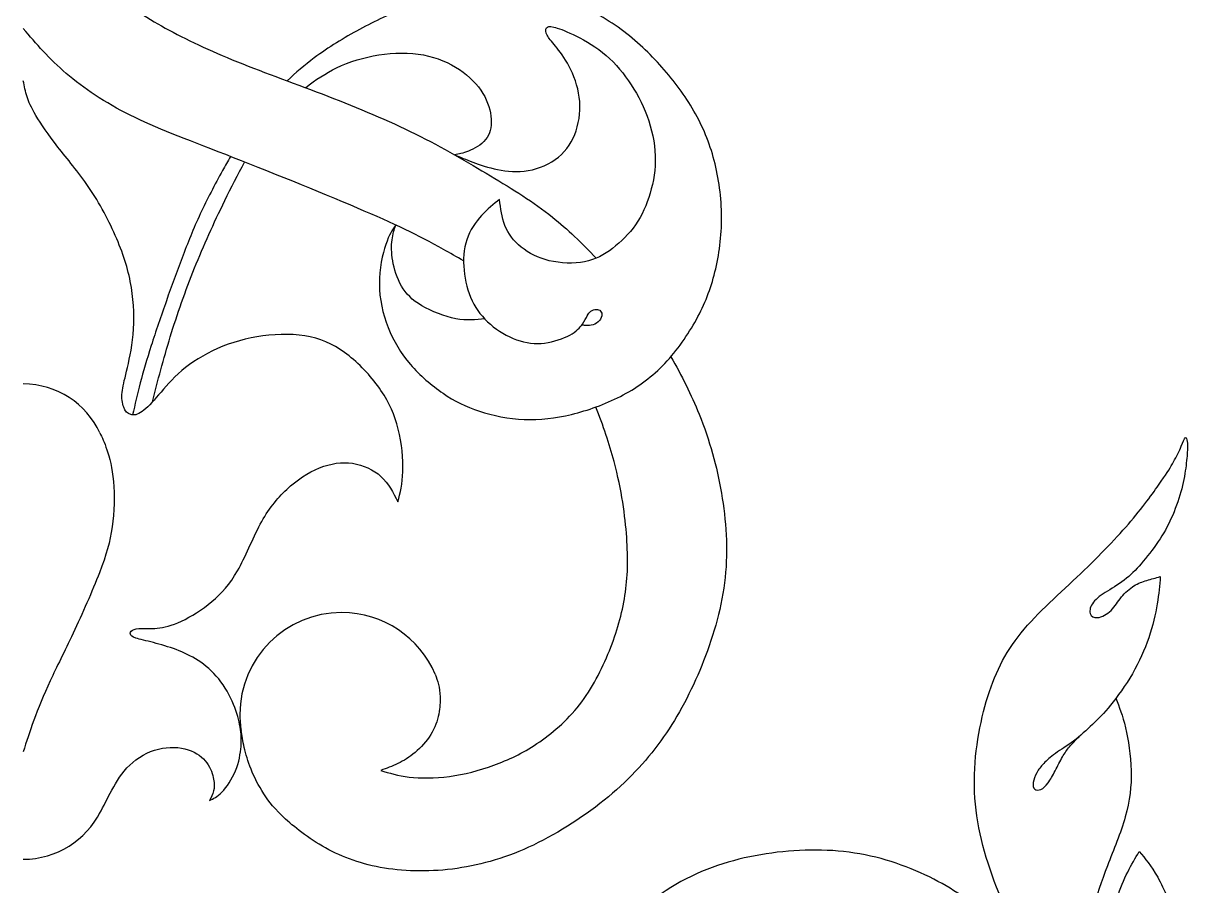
# Model space of a CAD drawing. Extents: x -97 to 91, y -16 to 189.
# Drawn here: x -5 to 55.2, y 61.9 to 106.5 of the extents above; entities that cross this region are included whole.
import ezdxf

# ---------------------------------------------------------------- set-up
doc = ezdxf.new("R2010")
doc.units = 0
doc.header["$MEASUREMENT"] = 0
doc.layers.add('LAYER_1', color=7, linetype='CONTINUOUS')

msp = doc.modelspace()

# ---------------------------------------------------------------- linework, layer by layer
at = {"layer": 'LAYER_1'}
for points, knots in [([(-5.0074, 117.3528), (-4.8484, 116.3835), (-4.6894, 115.4141), (-4.3272, 114.3236), (-4.3272, 114.3236), (-3.965, 113.2331), (-3.3995, 112.0213), (-2.728, 110.9561), (-2.728, 110.9561), (-2.0565, 109.8908), (-1.279, 108.9719), (-0.4459, 108.2146), (-0.4459, 108.2146), (0.3871, 107.4573), (1.2757, 106.8615), (2.3359, 106.2759), (2.3359, 106.2759), (3.3961, 105.6902), (4.6281, 105.1146), (6.067, 104.5341), (6.067, 104.5341), (7.5058, 103.9535), (9.1518, 103.3678), (10.7371, 102.7569), (10.7371, 102.7569), (12.3223, 102.146), (13.8471, 101.5098), (15.2607, 100.8081), (15.2607, 100.8081), (16.6744, 100.1063), (17.977, 99.3389), (19.1483, 98.6371), (19.1483, 98.6371), (20.3196, 97.9353), (21.3597, 97.2992), (22.3492, 96.5065), (22.3492, 96.5065), (23.1302, 95.881), (23.8797, 95.1578), (24.6102, 94.3795)], [0, 0, 0, 0, 0.0909091, 0.0909091, 0.0909091, 0.0909091, 0.1818182, 0.1818182, 0.1818182, 0.1818182, 0.2727273, 0.2727273, 0.2727273, 0.2727273, 0.3636364, 0.3636364, 0.3636364, 0.3636364, 0.4545455, 0.4545455, 0.4545455, 0.4545455, 0.5454545, 0.5454545, 0.5454545, 0.5454545, 0.6363636, 0.6363636, 0.6363636, 0.6363636, 0.7272727, 0.7272727, 0.7272727, 0.7272727, 0.8181818, 0.8181818, 0.8181818, 0.8181818, 1, 1, 1, 1]), ([(18.8507, 91.2417), (18.3919, 91.192), (17.9331, 91.1423), (17.3604, 91.2513), (17.3604, 91.2513), (16.7876, 91.3602), (16.101, 91.6278), (15.5987, 91.9232), (15.5987, 91.9232), (15.0963, 92.2185), (14.7782, 92.5417), (14.546, 92.9431), (14.546, 92.9431), (14.3138, 93.3444), (14.1674, 93.824), (14.0942, 94.2456), (14.0942, 94.2456), (14.0209, 94.6672), (14.0209, 95.0307), (14.059, 95.3293), (14.059, 95.3293), (14.097, 95.6279), (14.173, 95.8616), (14.2491, 96.0952), (14.2491, 96.0952), (14.0771, 95.8464), (13.9051, 95.5976), (13.7359, 95.092), (13.7359, 95.092), (13.5665, 94.5864), (13.3999, 93.824), (13.4025, 93.0541), (13.4025, 93.0541), (13.405, 92.2842), (13.5767, 91.5067), (13.8543, 90.8024), (13.8543, 90.8024), (14.132, 90.0981), (14.5157, 89.467), (15.0079, 88.894), (15.0079, 88.894), (15.5002, 88.3209), (16.101, 87.8059), (16.6942, 87.402), (16.6942, 87.402), (17.2875, 86.9981), (17.8732, 86.7053), (18.5724, 86.4756), (18.5724, 86.4756), (19.2717, 86.2459), (20.0845, 86.0793), (20.8923, 86.0439), (20.8923, 86.0439), (21.7001, 86.0086), (22.5029, 86.1045), (23.3435, 86.3089), (23.3435, 86.3089), (24.1841, 86.5134), (25.0626, 86.8265), (25.8653, 87.2379), (25.8653, 87.2379), (26.6681, 87.6494), (27.3951, 88.1593), (28.0439, 88.8157), (28.0439, 88.8157), (28.6926, 89.472), (29.2632, 90.2748), (29.71, 91.0649), (29.71, 91.0649), (30.1568, 91.855), (30.4799, 92.6326), (30.7122, 93.5034), (30.7122, 93.5034), (30.9444, 94.3743), (31.0858, 95.3387), (31.0959, 96.3282), (31.0959, 96.3282), (31.106, 97.3178), (30.9848, 98.3326), (30.7576, 99.2616), (30.7576, 99.2616), (30.5304, 100.1905), (30.1972, 101.0337), (29.7529, 101.8365), (29.7529, 101.8365), (29.3086, 102.6392), (28.7532, 103.4016), (28.1323, 104.1185), (28.1323, 104.1185), (27.5113, 104.8354), (26.8246, 105.5069), (26.0471, 106.0976), (26.0471, 106.0976), (25.2696, 106.6883), (24.4012, 107.1983), (23.4546, 107.5416), (23.4546, 107.5416), (22.508, 107.8849), (21.483, 108.0616), (20.4909, 108.1373), (20.4909, 108.1373), (19.4988, 108.213), (18.5396, 108.1878), (17.6005, 108.0515), (17.6005, 108.0515), (16.6615, 107.9152), (15.7426, 107.6678), (14.8742, 107.3497), (14.8742, 107.3497), (14.0058, 107.0317), (13.1879, 106.6429), (12.3801, 106.2062), (12.3801, 106.2062), (11.5723, 105.7695), (10.7746, 105.2848), (10.04, 104.737), (10.04, 104.737), (9.5395, 104.3638), (9.0682, 103.9612), (8.6391, 103.5477)], [0, 0, 0, 0, 0.0322581, 0.0322581, 0.0322581, 0.0322581, 0.0645161, 0.0645161, 0.0645161, 0.0645161, 0.0967742, 0.0967742, 0.0967742, 0.0967742, 0.1290323, 0.1290323, 0.1290323, 0.1290323, 0.1612903, 0.1612903, 0.1612903, 0.1612903, 0.1935484, 0.1935484, 0.1935484, 0.1935484, 0.2258065, 0.2258065, 0.2258065, 0.2258065, 0.2580645, 0.2580645, 0.2580645, 0.2580645, 0.2903226, 0.2903226, 0.2903226, 0.2903226, 0.3225806, 0.3225806, 0.3225806, 0.3225806, 0.3548387, 0.3548387, 0.3548387, 0.3548387, 0.3870968, 0.3870968, 0.3870968, 0.3870968, 0.4193548, 0.4193548, 0.4193548, 0.4193548, 0.4516129, 0.4516129, 0.4516129, 0.4516129, 0.483871, 0.483871, 0.483871, 0.483871, 0.516129, 0.516129, 0.516129, 0.516129, 0.5483871, 0.5483871, 0.5483871, 0.5483871, 0.5806452, 0.5806452, 0.5806452, 0.5806452, 0.6129032, 0.6129032, 0.6129032, 0.6129032, 0.6451613, 0.6451613, 0.6451613, 0.6451613, 0.6774194, 0.6774194, 0.6774194, 0.6774194, 0.7096774, 0.7096774, 0.7096774, 0.7096774, 0.7419355, 0.7419355, 0.7419355, 0.7419355, 0.7741935, 0.7741935, 0.7741935, 0.7741935, 0.8064516, 0.8064516, 0.8064516, 0.8064516, 0.8387097, 0.8387097, 0.8387097, 0.8387097, 0.8709677, 0.8709677, 0.8709677, 0.8709677, 0.9032258, 0.9032258, 0.9032258, 0.9032258, 0.9354839, 0.9354839, 0.9354839, 0.9354839, 1, 1, 1, 1]), ([(17.7569, 94.2364), (17.4046, 94.4472), (17.0554, 94.6476), (16.7162, 94.8366), (16.7162, 94.8366), (15.3934, 95.5737), (14.2221, 96.1392), (12.2682, 96.9722), (12.2682, 96.9722), (10.3144, 97.8053), (7.5779, 98.9059), (5.4575, 99.7339), (5.4575, 99.7339), (3.337, 100.5619), (1.8324, 101.1173), (0.5248, 101.7686), (0.5248, 101.7686), (-0.7828, 102.4198), (-1.8936, 103.167), (-2.7828, 103.9294), (-2.7828, 103.9294), (-3.6719, 104.6917), (-4.3397, 105.4693), (-5.0074, 106.2468)], [0, 0, 0, 0, 0.1428571, 0.1428571, 0.1428571, 0.1428571, 0.2857143, 0.2857143, 0.2857143, 0.2857143, 0.4285714, 0.4285714, 0.4285714, 0.4285714, 0.5714286, 0.5714286, 0.5714286, 0.5714286, 0.7142857, 0.7142857, 0.7142857, 0.7142857, 1, 1, 1, 1]), ([(9.582, 103.1953), (10.1073, 103.6068), (10.6318, 103.946), (11.1946, 104.2169), (11.1946, 104.2169), (11.8712, 104.5425), (12.6033, 104.7698), (13.3757, 104.8884), (13.3757, 104.8884), (14.1482, 105.0071), (14.9611, 105.0172), (15.6805, 104.886), (15.6805, 104.886), (16.3999, 104.7547), (17.026, 104.482), (17.546, 104.1312), (17.546, 104.1312), (18.066, 103.7803), (18.48, 103.3511), (18.7526, 102.9017), (18.7526, 102.9017), (19.0253, 102.4524), (19.1566, 101.9828), (19.1818, 101.5664), (19.1818, 101.5664), (19.2071, 101.1498), (19.1262, 100.7863), (18.8991, 100.5086), (18.8991, 100.5086), (18.6719, 100.2309), (18.2983, 100.0391), (18.0072, 99.9221), (18.0072, 99.9221), (17.716, 99.8051), (17.5073, 99.7629), (17.2986, 99.7208), (17.2986, 99.7208), (17.5881, 99.6014), (17.8776, 99.4819), (18.2368, 99.3465), (18.2368, 99.3465), (18.5961, 99.211), (19.0253, 99.0596), (19.5125, 98.9611), (19.5125, 98.9611), (19.9997, 98.8627), (20.545, 98.8172), (21.1028, 98.9131), (21.1028, 98.9131), (21.6607, 99.009), (22.2313, 99.2464), (22.6654, 99.6023), (22.6654, 99.6023), (23.0996, 99.9582), (23.3976, 100.4328), (23.5768, 100.973), (23.5768, 100.973), (23.756, 101.5132), (23.8166, 102.1191), (23.7409, 102.7023), (23.7409, 102.7023), (23.6651, 103.2854), (23.4531, 103.8458), (23.2158, 104.2976), (23.2158, 104.2976), (22.9785, 104.7495), (22.7159, 105.0929), (22.509, 105.3453), (22.509, 105.3453), (22.302, 105.5977), (22.1505, 105.7593), (22.0722, 105.9107), (22.0722, 105.9107), (21.994, 106.0622), (21.9889, 106.2036), (22.0394, 106.2818), (22.0394, 106.2818), (22.0899, 106.3601), (22.1959, 106.3752), (22.4155, 106.3248), (22.4155, 106.3248), (22.6352, 106.2743), (22.9684, 106.1581), (23.4177, 105.9461), (23.4177, 105.9461), (23.8671, 105.734), (24.4326, 105.426), (24.9399, 105.0196), (24.9399, 105.0196), (25.4473, 104.6132), (25.8967, 104.1083), (26.2854, 103.553), (26.2854, 103.553), (26.6742, 102.9976), (27.0024, 102.3917), (27.2447, 101.7304), (27.2447, 101.7304), (27.487, 101.069), (27.6436, 100.352), (27.6663, 99.668), (27.6663, 99.668), (27.689, 98.9839), (27.5779, 98.3325), (27.4012, 97.7342), (27.4012, 97.7342), (27.2245, 97.136), (26.9821, 96.5907), (26.649, 96.1111), (26.649, 96.1111), (26.3157, 95.6315), (25.8916, 95.2175), (25.4574, 94.8868), (25.4574, 94.8868), (25.0232, 94.5561), (24.5789, 94.3087), (24.016, 94.1976), (24.016, 94.1976), (23.4531, 94.0865), (22.7715, 94.1117), (22.1883, 94.2506), (22.1883, 94.2506), (21.6052, 94.3894), (21.1205, 94.6419), (20.7343, 94.9574), (20.7343, 94.9574), (20.3481, 95.273), (20.0603, 95.6517), (19.8912, 96.0732), (19.8912, 96.0732), (19.7221, 96.4948), (19.6715, 96.9593), (19.621, 97.4237), (19.621, 97.4237), (19.308, 97.1764), (18.995, 96.929), (18.6896, 96.5907), (18.6896, 96.5907), (18.3841, 96.2525), (18.0862, 95.8233), (17.9222, 95.3361), (17.9222, 95.3361), (17.7581, 94.8489), (17.7278, 94.3036), (17.7807, 93.7558), (17.7807, 93.7558), (17.8338, 93.208), (17.9701, 92.6577), (18.1973, 92.1832), (18.1973, 92.1832), (18.4245, 91.7086), (18.7426, 91.3097), (19.1414, 90.9664), (19.1414, 90.9664), (19.5402, 90.6231), (20.0199, 90.3353), (20.4995, 90.1636), (20.4995, 90.1636), (20.9792, 89.992), (21.4588, 89.9364), (21.9435, 89.9945), (21.9435, 89.9945), (22.4281, 90.0525), (22.9179, 90.2242), (23.2536, 90.4085), (23.2536, 90.4085), (23.5893, 90.5927), (23.7712, 90.7897), (23.8973, 90.9664), (23.8973, 90.9664), (24.0235, 91.1431), (24.0943, 91.2996), (24.1542, 91.4094), (24.1542, 91.4094), (24.2141, 91.5192), (24.2634, 91.5823), (24.3391, 91.6353), (24.3391, 91.6353), (24.4148, 91.6883), (24.5171, 91.7312), (24.6099, 91.7369), (24.6099, 91.7369), (24.7027, 91.7426), (24.786, 91.711), (24.8402, 91.6499), (24.8402, 91.6499), (24.8945, 91.5886), (24.9197, 91.4977), (24.9008, 91.3943), (24.9008, 91.3943), (24.8819, 91.2908), (24.8188, 91.1746), (24.7172, 91.0869), (24.7172, 91.0869), (24.6156, 90.9992), (24.4755, 90.9398), (24.3587, 90.9146), (24.3587, 90.9146), (24.242, 90.8894), (24.1485, 90.8982), (24.0703, 90.9053), (24.0703, 90.9053), (23.992, 90.9124), (23.9288, 90.9178), (23.8656, 90.9232)], [0, 0, 0, 0, 0.0192308, 0.0192308, 0.0192308, 0.0192308, 0.0384615, 0.0384615, 0.0384615, 0.0384615, 0.0576923, 0.0576923, 0.0576923, 0.0576923, 0.0769231, 0.0769231, 0.0769231, 0.0769231, 0.0961538, 0.0961538, 0.0961538, 0.0961538, 0.1153846, 0.1153846, 0.1153846, 0.1153846, 0.1346154, 0.1346154, 0.1346154, 0.1346154, 0.1538462, 0.1538462, 0.1538462, 0.1538462, 0.1730769, 0.1730769, 0.1730769, 0.1730769, 0.1923077, 0.1923077, 0.1923077, 0.1923077, 0.2115385, 0.2115385, 0.2115385, 0.2115385, 0.2307692, 0.2307692, 0.2307692, 0.2307692, 0.25, 0.25, 0.25, 0.25, 0.2692308, 0.2692308, 0.2692308, 0.2692308, 0.2884615, 0.2884615, 0.2884615, 0.2884615, 0.3076923, 0.3076923, 0.3076923, 0.3076923, 0.3269231, 0.3269231, 0.3269231, 0.3269231, 0.3461538, 0.3461538, 0.3461538, 0.3461538, 0.3653846, 0.3653846, 0.3653846, 0.3653846, 0.3846154, 0.3846154, 0.3846154, 0.3846154, 0.4038462, 0.4038462, 0.4038462, 0.4038462, 0.4230769, 0.4230769, 0.4230769, 0.4230769, 0.4423077, 0.4423077, 0.4423077, 0.4423077, 0.4615385, 0.4615385, 0.4615385, 0.4615385, 0.4807692, 0.4807692, 0.4807692, 0.4807692, 0.5, 0.5, 0.5, 0.5, 0.5192308, 0.5192308, 0.5192308, 0.5192308, 0.5384615, 0.5384615, 0.5384615, 0.5384615, 0.5576923, 0.5576923, 0.5576923, 0.5576923, 0.5769231, 0.5769231, 0.5769231, 0.5769231, 0.5961538, 0.5961538, 0.5961538, 0.5961538, 0.6153846, 0.6153846, 0.6153846, 0.6153846, 0.6346154, 0.6346154, 0.6346154, 0.6346154, 0.6538462, 0.6538462, 0.6538462, 0.6538462, 0.6730769, 0.6730769, 0.6730769, 0.6730769, 0.6923077, 0.6923077, 0.6923077, 0.6923077, 0.7115385, 0.7115385, 0.7115385, 0.7115385, 0.7307692, 0.7307692, 0.7307692, 0.7307692, 0.75, 0.75, 0.75, 0.75, 0.7692308, 0.7692308, 0.7692308, 0.7692308, 0.7884615, 0.7884615, 0.7884615, 0.7884615, 0.8076923, 0.8076923, 0.8076923, 0.8076923, 0.8269231, 0.8269231, 0.8269231, 0.8269231, 0.8461538, 0.8461538, 0.8461538, 0.8461538, 0.8653846, 0.8653846, 0.8653846, 0.8653846, 0.8846154, 0.8846154, 0.8846154, 0.8846154, 0.9038462, 0.9038462, 0.9038462, 0.9038462, 0.9230769, 0.9230769, 0.9230769, 0.9230769, 0.9423077, 0.9423077, 0.9423077, 0.9423077, 0.9615385, 0.9615385, 0.9615385, 0.9615385, 1, 1, 1, 1]), ([(-1.064, 65.676), (-0.8614, 66.0639), (-0.6586, 66.452), (-0.421, 66.8833), (-0.421, 66.8833), (-0.1834, 67.3146), (0.0893, 67.7892), (0.4932, 68.1779), (0.4932, 68.1779), (0.8971, 68.5667), (1.4323, 68.8697), (1.9775, 69.006), (1.9775, 69.006), (2.5228, 69.1423), (3.0782, 69.1119), (3.5174, 68.9706), (3.5174, 68.9706), (3.9566, 68.8292), (4.2798, 68.5768), (4.4867, 68.2941), (4.4867, 68.2941), (4.6937, 68.0113), (4.7847, 67.6983), (4.8301, 67.4484), (4.8301, 67.4484), (4.8755, 67.1985), (4.8755, 67.0117), (4.8326, 66.8401), (4.8326, 66.8401), (4.7897, 66.6684), (4.7039, 66.5118), (4.618, 66.3553), (4.618, 66.3553), (4.82, 66.4412), (5.022, 66.527), (5.2643, 66.7794), (5.2643, 66.7794), (5.5066, 67.0318), (5.7894, 67.4509), (5.9686, 67.8876), (5.9686, 67.8876), (6.1478, 68.3244), (6.2236, 68.7788), (6.2518, 69.1481), (6.2518, 69.1481), (6.28, 69.5174), (6.2607, 69.8016), (6.2027, 70.1423), (6.2027, 70.1423), (6.1446, 70.4831), (6.0477, 70.8805), (5.8655, 71.319), (5.8655, 71.319), (5.6833, 71.7575), (5.4157, 72.2371), (5.0952, 72.6335), (5.0952, 72.6335), (4.7745, 73.0298), (4.4009, 73.3428), (4.0299, 73.5851), (4.0299, 73.5851), (3.6588, 73.8275), (3.2902, 73.9991), (2.8989, 74.1456), (2.8989, 74.1456), (2.5077, 74.292), (2.0937, 74.4131), (1.72, 74.509), (1.72, 74.509), (1.3464, 74.605), (1.0132, 74.6757), (0.8138, 74.7413), (0.8138, 74.7413), (0.6144, 74.807), (0.5487, 74.8675), (0.5285, 74.9382), (0.5285, 74.9382), (0.5083, 75.0089), (0.5336, 75.0897), (0.632, 75.1477), (0.632, 75.1477), (0.7305, 75.2058), (0.9022, 75.2412), (1.1142, 75.2437), (1.1142, 75.2437), (1.3262, 75.2462), (1.5787, 75.2159), (1.9144, 75.2512), (1.9144, 75.2512), (2.2501, 75.2866), (2.6692, 75.3876), (3.1665, 75.6198), (3.1665, 75.6198), (3.6638, 75.852), (4.2394, 76.2156), (4.7417, 76.632), (4.7417, 76.632), (5.244, 77.0486), (5.6732, 77.5182), (6.072, 78.2249), (6.072, 78.2249), (6.4709, 78.9318), (6.8395, 79.8759), (7.2459, 80.6307), (7.2459, 80.6307), (7.6523, 81.3855), (8.0967, 81.9509), (8.6141, 82.4306), (8.6141, 82.4306), (9.1316, 82.9102), (9.7223, 83.304), (10.3055, 83.5413), (10.3055, 83.5413), (10.8886, 83.7786), (11.4642, 83.8594), (12.017, 83.7786), (12.017, 83.7786), (12.5698, 83.6978), (13.1, 83.4554), (13.4862, 83.097), (13.4862, 83.097), (13.8724, 82.7385), (14.1148, 82.264), (14.3571, 81.7894), (14.3571, 81.7894), (14.4783, 82.2488), (14.5994, 82.7083), (14.6196, 83.3519), (14.6196, 83.3519), (14.6398, 83.9957), (14.5591, 84.8237), (14.3798, 85.5507), (14.3798, 85.5507), (14.2006, 86.2777), (13.9229, 86.9038), (13.4862, 87.5449), (13.4862, 87.5449), (13.0495, 88.1861), (12.4537, 88.8425), (11.8378, 89.3322), (11.8378, 89.3322), (11.2219, 89.8219), (10.5857, 90.1451), (9.8334, 90.3091), (9.8334, 90.3091), (9.0811, 90.4732), (8.2128, 90.4783), (7.3822, 90.3672), (7.3822, 90.3672), (6.5517, 90.2561), (5.759, 90.0289), (5.0421, 89.7134), (5.0421, 89.7134), (4.3252, 89.3979), (3.684, 88.9939), (3.1817, 88.5673), (3.1817, 88.5673), (2.6793, 88.1407), (2.3158, 87.6913), (1.9902, 87.3127), (1.9902, 87.3127), (1.6645, 86.9341), (1.3767, 86.6261), (1.1369, 86.4544), (1.1369, 86.4544), (0.8971, 86.2828), (0.7052, 86.2474), (0.5462, 86.2953), (0.5462, 86.2953), (0.3872, 86.3433), (0.2609, 86.4746), (0.1827, 86.6765), (0.1827, 86.6765), (0.1044, 86.8785), (0.0741, 87.1512), (0.1019, 87.444), (0.1019, 87.444), (0.1297, 87.7368), (0.2155, 88.0498), (0.3341, 88.537), (0.3341, 88.537), (0.4528, 89.0242), (0.6043, 89.6856), (0.6699, 90.4379), (0.6699, 90.4379), (0.7355, 91.1901), (0.7153, 92.0333), (0.5815, 92.8613), (0.5815, 92.8613), (0.4477, 93.6893), (0.2003, 94.5022), (-0.1783, 95.3882), (-0.1783, 95.3882), (-0.557, 96.2743), (-1.0669, 97.2335), (-1.6122, 98.0413), (-1.6122, 98.0413), (-2.1574, 98.8491), (-2.738, 99.5055), (-3.2227, 100.1264), (-3.2227, 100.1264), (-3.7074, 100.7474), (-4.0962, 101.3331), (-4.3511, 101.7597), (-4.3511, 101.7597), (-4.6061, 102.1863), (-4.7273, 102.4539), (-4.8143, 102.7265), (-4.8143, 102.7265), (-4.9014, 102.9992), (-4.9544, 103.2769), (-5.0074, 103.5546)], [0, 0, 0, 0, 0.0185185, 0.0185185, 0.0185185, 0.0185185, 0.037037, 0.037037, 0.037037, 0.037037, 0.0555556, 0.0555556, 0.0555556, 0.0555556, 0.0740741, 0.0740741, 0.0740741, 0.0740741, 0.0925926, 0.0925926, 0.0925926, 0.0925926, 0.1111111, 0.1111111, 0.1111111, 0.1111111, 0.1296296, 0.1296296, 0.1296296, 0.1296296, 0.1481481, 0.1481481, 0.1481481, 0.1481481, 0.1666667, 0.1666667, 0.1666667, 0.1666667, 0.1851852, 0.1851852, 0.1851852, 0.1851852, 0.2037037, 0.2037037, 0.2037037, 0.2037037, 0.2222222, 0.2222222, 0.2222222, 0.2222222, 0.2407407, 0.2407407, 0.2407407, 0.2407407, 0.2592593, 0.2592593, 0.2592593, 0.2592593, 0.2777778, 0.2777778, 0.2777778, 0.2777778, 0.2962963, 0.2962963, 0.2962963, 0.2962963, 0.3148148, 0.3148148, 0.3148148, 0.3148148, 0.3333333, 0.3333333, 0.3333333, 0.3333333, 0.3518519, 0.3518519, 0.3518519, 0.3518519, 0.3703704, 0.3703704, 0.3703704, 0.3703704, 0.3888889, 0.3888889, 0.3888889, 0.3888889, 0.4074074, 0.4074074, 0.4074074, 0.4074074, 0.4259259, 0.4259259, 0.4259259, 0.4259259, 0.4444444, 0.4444444, 0.4444444, 0.4444444, 0.462963, 0.462963, 0.462963, 0.462963, 0.4814815, 0.4814815, 0.4814815, 0.4814815, 0.5, 0.5, 0.5, 0.5, 0.5185185, 0.5185185, 0.5185185, 0.5185185, 0.537037, 0.537037, 0.537037, 0.537037, 0.5555556, 0.5555556, 0.5555556, 0.5555556, 0.5740741, 0.5740741, 0.5740741, 0.5740741, 0.5925926, 0.5925926, 0.5925926, 0.5925926, 0.6111111, 0.6111111, 0.6111111, 0.6111111, 0.6296296, 0.6296296, 0.6296296, 0.6296296, 0.6481481, 0.6481481, 0.6481481, 0.6481481, 0.6666667, 0.6666667, 0.6666667, 0.6666667, 0.6851852, 0.6851852, 0.6851852, 0.6851852, 0.7037037, 0.7037037, 0.7037037, 0.7037037, 0.7222222, 0.7222222, 0.7222222, 0.7222222, 0.7407407, 0.7407407, 0.7407407, 0.7407407, 0.7592593, 0.7592593, 0.7592593, 0.7592593, 0.7777778, 0.7777778, 0.7777778, 0.7777778, 0.7962963, 0.7962963, 0.7962963, 0.7962963, 0.8148148, 0.8148148, 0.8148148, 0.8148148, 0.8333333, 0.8333333, 0.8333333, 0.8333333, 0.8518519, 0.8518519, 0.8518519, 0.8518519, 0.8703704, 0.8703704, 0.8703704, 0.8703704, 0.8888889, 0.8888889, 0.8888889, 0.8888889, 0.9074074, 0.9074074, 0.9074074, 0.9074074, 0.9259259, 0.9259259, 0.9259259, 0.9259259, 0.9444444, 0.9444444, 0.9444444, 0.9444444, 0.962963, 0.962963, 0.962963, 0.962963, 1, 1, 1, 1]), ([(5.7104, 99.6349), (5.5714, 99.3965), (5.4343, 99.1554), (5.2992, 98.9132), (5.2992, 98.9132), (4.8877, 98.1761), (4.4939, 97.4289), (4.143, 96.6716), (4.143, 96.6716), (3.7922, 95.9142), (3.4841, 95.1468), (3.2014, 94.4047), (3.2014, 94.4047), (2.9187, 93.6625), (2.6612, 92.9455), (2.3911, 92.1756), (2.3911, 92.1756), (2.121, 91.4057), (1.8382, 90.5827), (1.606, 89.8608), (1.606, 89.8608), (1.3738, 89.1388), (1.192, 88.5178), (1.04, 87.9374), (1.04, 87.9374), (0.888, 87.3569), (0.7656, 86.817), (0.6433, 86.2771)], [0, 0, 0, 0, 0.125, 0.125, 0.125, 0.125, 0.25, 0.25, 0.25, 0.25, 0.375, 0.375, 0.375, 0.375, 0.5, 0.5, 0.5, 0.5, 0.625, 0.625, 0.625, 0.625, 0.75, 0.75, 0.75, 0.75, 1, 1, 1, 1]), ([(1.6671, 86.9488), (1.9517, 88.0524), (2.2363, 89.1561), (2.5932, 90.3187), (2.5932, 90.3187), (2.95, 91.4814), (3.3792, 92.7032), (3.8487, 93.8745), (3.8487, 93.8745), (4.3182, 95.0459), (4.8282, 96.1667), (5.4163, 97.3683), (5.4163, 97.3683), (5.7384, 98.0263), (6.084, 98.7086), (6.4385, 99.3487)], [0, 0, 0, 0, 0.2, 0.2, 0.2, 0.2, 0.4, 0.4, 0.4, 0.4, 0.6, 0.6, 0.6, 0.6, 1, 1, 1, 1]), ([(28.4783, 89.2895), (29.0324, 88.3287), (29.5323, 87.3127), (29.9324, 86.3232), (29.9324, 86.3232), (30.4878, 84.95), (30.8513, 83.6271), (31.0886, 82.2286), (31.0886, 82.2286), (31.3259, 80.8302), (31.437, 79.3559), (31.2805, 77.8817), (31.2805, 77.8817), (31.124, 76.4075), (30.6999, 74.9332), (30.1698, 73.5751), (30.1698, 73.5751), (29.6397, 72.217), (29.0035, 70.975), (28.2411, 69.8441), (28.2411, 69.8441), (27.4788, 68.7132), (26.5902, 67.6933), (25.4593, 66.724), (25.4593, 66.724), (24.3283, 65.7546), (22.9551, 64.8357), (21.6172, 64.1693), (21.6172, 64.1693), (20.2792, 63.5029), (18.9766, 63.0888), (17.669, 62.8768), (17.669, 62.8768), (16.3614, 62.6648), (15.0487, 62.6546), (13.8825, 62.8212), (13.8825, 62.8212), (12.7162, 62.9878), (11.6963, 63.3312), (10.7926, 63.8058), (10.7926, 63.8058), (9.8889, 64.2803), (9.1013, 64.8862), (8.5522, 65.3873), (8.5522, 65.3873), (8.0031, 65.8884), (7.6926, 66.2847), (7.4251, 66.7012), (7.4251, 66.7012), (7.1575, 67.1177), (6.9327, 67.5544), (6.7673, 67.9646), (6.7673, 67.9646), (6.6018, 68.3748), (6.4955, 68.7585), (6.42, 69.092), (6.42, 69.092), (6.3445, 69.4255), (6.2997, 69.709), (6.255, 69.9924)], [0, 0, 0, 0, 0.0625, 0.0625, 0.0625, 0.0625, 0.125, 0.125, 0.125, 0.125, 0.1875, 0.1875, 0.1875, 0.1875, 0.25, 0.25, 0.25, 0.25, 0.3125, 0.3125, 0.3125, 0.3125, 0.375, 0.375, 0.375, 0.375, 0.4375, 0.4375, 0.4375, 0.4375, 0.5, 0.5, 0.5, 0.5, 0.5625, 0.5625, 0.5625, 0.5625, 0.625, 0.625, 0.625, 0.625, 0.6875, 0.6875, 0.6875, 0.6875, 0.75, 0.75, 0.75, 0.75, 0.8125, 0.8125, 0.8125, 0.8125, 0.875, 0.875, 0.875, 0.875, 1, 1, 1, 1]), ([(16.2918, 72.8741), (16.3538, 72.7059), (16.4158, 72.5376), (16.4594, 72.3492), (16.4594, 72.3492), (16.503, 72.1608), (16.5283, 71.9522), (16.539, 71.7003), (16.539, 71.7003), (16.5496, 71.4483), (16.5457, 71.1529), (16.4769, 70.8159), (16.4769, 70.8159), (16.4081, 70.4789), (16.2743, 70.1002), (16.0597, 69.7519), (16.0597, 69.7519), (15.8452, 69.4035), (15.5498, 69.0854), (15.2532, 68.8355), (15.2532, 68.8355), (14.9566, 68.5856), (14.6587, 68.4038), (14.3621, 68.26), (14.3621, 68.26), (14.0655, 68.1161), (13.7701, 68.0101), (13.4747, 67.904), (13.4747, 67.904), (13.9165, 67.7678), (14.3583, 67.6314), (14.9464, 67.562), (14.9464, 67.562), (15.5346, 67.4926), (16.2693, 67.49), (17.0278, 67.5923), (17.0278, 67.5923), (17.7864, 67.6945), (18.569, 67.9015), (19.3212, 68.1742), (19.3212, 68.1742), (20.0735, 68.4468), (20.7955, 68.785), (21.5528, 69.2899), (21.5528, 69.2899), (22.3101, 69.7948), (23.1028, 70.4663), (23.7516, 71.2967), (23.7516, 71.2967), (24.4004, 72.1273), (24.9053, 73.1169), (25.294, 74.0862), (25.294, 74.0862), (25.6828, 75.0555), (25.9554, 76.0048), (26.1018, 76.9489), (26.1018, 76.9489), (26.2482, 77.893), (26.2684, 78.8321), (26.1899, 79.9509), (26.1899, 79.9509), (26.1114, 81.0698), (25.9341, 82.3685), (25.5352, 83.8679), (25.5352, 83.8679), (25.2958, 84.768), (24.9766, 85.7405), (24.5877, 86.6846)], [0, 0, 0, 0, 0.0555556, 0.0555556, 0.0555556, 0.0555556, 0.1111111, 0.1111111, 0.1111111, 0.1111111, 0.1666667, 0.1666667, 0.1666667, 0.1666667, 0.2222222, 0.2222222, 0.2222222, 0.2222222, 0.2777778, 0.2777778, 0.2777778, 0.2777778, 0.3333333, 0.3333333, 0.3333333, 0.3333333, 0.3888889, 0.3888889, 0.3888889, 0.3888889, 0.4444444, 0.4444444, 0.4444444, 0.4444444, 0.5, 0.5, 0.5, 0.5, 0.5555556, 0.5555556, 0.5555556, 0.5555556, 0.6111111, 0.6111111, 0.6111111, 0.6111111, 0.6666667, 0.6666667, 0.6666667, 0.6666667, 0.7222222, 0.7222222, 0.7222222, 0.7222222, 0.7777778, 0.7777778, 0.7777778, 0.7777778, 0.8333333, 0.8333333, 0.8333333, 0.8333333, 0.8888889, 0.8888889, 0.8888889, 0.8888889, 1, 1, 1, 1]), ([(-1.0532, 85.3603), (-0.9349, 85.1167), (-0.8166, 84.8729), (-0.6842, 84.4797), (-0.6842, 84.4797), (-0.5519, 84.0865), (-0.4055, 83.5438), (-0.3436, 82.837), (-0.3436, 82.837), (-0.2818, 82.1301), (-0.3045, 81.2592), (-0.4117, 80.4893), (-0.4117, 80.4893), (-0.519, 79.7194), (-0.7109, 79.0504), (-1.0731, 78.1151), (-1.0731, 78.1151), (-1.4354, 77.1798), (-1.9681, 75.9782), (-2.4288, 74.9975), (-2.4288, 74.9975), (-2.8894, 74.0167), (-3.2782, 73.2568), (-3.6165, 72.5273), (-3.6165, 72.5273), (-3.9547, 71.7978), (-4.2425, 71.0985), (-4.4659, 70.4939), (-4.4659, 70.4939), (-4.6893, 69.8894), (-4.8484, 69.3794), (-5.0074, 68.8695)], [0, 0, 0, 0, 0.1111111, 0.1111111, 0.1111111, 0.1111111, 0.2222222, 0.2222222, 0.2222222, 0.2222222, 0.3333333, 0.3333333, 0.3333333, 0.3333333, 0.4444444, 0.4444444, 0.4444444, 0.4444444, 0.5555556, 0.5555556, 0.5555556, 0.5555556, 0.6666667, 0.6666667, 0.6666667, 0.6666667, 0.7777778, 0.7777778, 0.7777778, 0.7777778, 1, 1, 1, 1]), ([(47.7529, 56.7465), (46.8614, 58.4713), (45.9697, 60.1962), (45.317, 61.8613), (45.317, 61.8613), (44.6642, 63.5265), (44.2502, 65.132), (44.1795, 66.7728), (44.1795, 66.7728), (44.1088, 68.4137), (44.3815, 70.0899), (44.7853, 71.4732), (44.7853, 71.4732), (45.1892, 72.8566), (45.7245, 73.9472), (46.5827, 75.0074), (46.5827, 75.0074), (47.441, 76.0676), (48.6224, 77.0976), (49.6523, 78.072), (49.6523, 78.072), (50.6823, 79.0464), (51.5608, 79.9652), (52.2625, 80.7932), (52.2625, 80.7932), (52.9643, 81.6212), (53.4894, 82.3584), (53.8264, 82.8481), (53.8264, 82.8481), (54.1634, 83.3378), (54.3124, 83.5802), (54.4626, 83.8528), (54.4626, 83.8528), (54.6128, 84.1254), (54.7643, 84.4284), (54.8665, 84.6581), (54.8665, 84.6581), (54.9687, 84.8878), (55.0217, 85.0444), (55.0634, 85.0948), (55.0634, 85.0948), (55.105, 85.1453), (55.1354, 85.0897), (55.1568, 84.9938), (55.1568, 84.9938), (55.1783, 84.8979), (55.1909, 84.7616), (55.1846, 84.5407), (55.1846, 84.5407), (55.1783, 84.3199), (55.153, 84.0143), (55.1101, 83.661), (55.1101, 83.661), (55.0672, 83.3076), (55.0066, 82.9062), (54.8917, 82.4644), (54.8917, 82.4644), (54.7769, 82.0227), (54.6077, 81.5405), (54.4209, 81.105), (54.4209, 81.105), (54.2341, 80.6695), (54.0296, 80.2807), (53.7683, 79.8793), (53.7683, 79.8793), (53.5071, 79.4779), (53.189, 79.0639), (52.8987, 78.7156), (52.8987, 78.7156), (52.6084, 78.3672), (52.3458, 78.0844), (52.0328, 77.8346), (52.0328, 77.8346), (51.7198, 77.5846), (51.3563, 77.3675), (51.0458, 77.1706), (51.0458, 77.1706), (50.7353, 76.9738), (50.4778, 76.797), (50.3213, 76.5976), (50.3213, 76.5976), (50.1648, 76.3982), (50.1092, 76.176), (50.1521, 76.0195), (50.1521, 76.0195), (50.1951, 75.863), (50.3364, 75.7721), (50.546, 75.7999), (50.546, 75.7999), (50.7555, 75.8277), (51.0332, 75.9741), (51.2401, 76.176), (51.2401, 76.176), (51.4471, 76.378), (51.5835, 76.6355), (51.7703, 76.8677), (51.7703, 76.8677), (51.9571, 77.0999), (52.1944, 77.3069), (52.419, 77.4457), (52.419, 77.4457), (52.6437, 77.5846), (52.8558, 77.6554), (53.0804, 77.7235), (53.0804, 77.7235), (53.3051, 77.7916), (53.5424, 77.8573), (53.7797, 77.9229), (53.7797, 77.9229), (53.7444, 77.4786), (53.709, 77.0343), (53.6206, 76.5093), (53.6206, 76.5093), (53.5323, 75.9842), (53.3909, 75.3783), (53.1814, 74.7599), (53.1814, 74.7599), (52.9719, 74.1414), (52.6942, 73.5103), (52.3408, 72.9019), (52.3408, 72.9019), (51.9874, 72.2935), (51.5582, 71.7079), (51.2073, 71.2788), (51.2073, 71.2788), (50.8565, 70.8496), (50.5838, 70.577), (50.2784, 70.2841), (50.2784, 70.2841), (49.9729, 69.9913), (49.6347, 69.6783), (49.2964, 69.4233), (49.2964, 69.4233), (48.9581, 69.1684), (48.6198, 68.9714), (48.3573, 68.7847), (48.3573, 68.7847), (48.0948, 68.5979), (47.908, 68.4211), (47.7547, 68.2602), (47.7547, 68.2602), (47.6013, 68.0993), (47.4814, 67.9541), (47.3887, 67.7857), (47.3887, 67.7857), (47.2959, 67.6172), (47.2302, 67.4253), (47.21, 67.2701), (47.21, 67.2701), (47.1898, 67.1148), (47.2151, 66.9961), (47.2883, 66.9343), (47.2883, 66.9343), (47.3614, 66.8725), (47.4827, 66.8674), (47.6063, 66.9217), (47.6063, 66.9217), (47.73, 66.976), (47.8562, 67.0896), (47.9786, 67.2562), (47.9786, 67.2562), (48.1011, 67.4228), (48.2198, 67.6425), (48.3447, 67.8848), (48.3447, 67.8848), (48.4697, 68.1271), (48.601, 68.3922), (48.7209, 68.6017), (48.7209, 68.6017), (48.8408, 68.8112), (48.9493, 68.9652), (49.0902, 69.1303), (49.0902, 69.1303), (49.2312, 69.2954), (49.4046, 69.4716), (49.5779, 69.6478)], [0, 0, 0, 0, 0.0222222, 0.0222222, 0.0222222, 0.0222222, 0.0444444, 0.0444444, 0.0444444, 0.0444444, 0.0666667, 0.0666667, 0.0666667, 0.0666667, 0.0888889, 0.0888889, 0.0888889, 0.0888889, 0.1111111, 0.1111111, 0.1111111, 0.1111111, 0.1333333, 0.1333333, 0.1333333, 0.1333333, 0.1555556, 0.1555556, 0.1555556, 0.1555556, 0.1777778, 0.1777778, 0.1777778, 0.1777778, 0.2, 0.2, 0.2, 0.2, 0.2222222, 0.2222222, 0.2222222, 0.2222222, 0.2444444, 0.2444444, 0.2444444, 0.2444444, 0.2666667, 0.2666667, 0.2666667, 0.2666667, 0.2888889, 0.2888889, 0.2888889, 0.2888889, 0.3111111, 0.3111111, 0.3111111, 0.3111111, 0.3333333, 0.3333333, 0.3333333, 0.3333333, 0.3555556, 0.3555556, 0.3555556, 0.3555556, 0.3777778, 0.3777778, 0.3777778, 0.3777778, 0.4, 0.4, 0.4, 0.4, 0.4222222, 0.4222222, 0.4222222, 0.4222222, 0.4444444, 0.4444444, 0.4444444, 0.4444444, 0.4666667, 0.4666667, 0.4666667, 0.4666667, 0.4888889, 0.4888889, 0.4888889, 0.4888889, 0.5111111, 0.5111111, 0.5111111, 0.5111111, 0.5333333, 0.5333333, 0.5333333, 0.5333333, 0.5555556, 0.5555556, 0.5555556, 0.5555556, 0.5777778, 0.5777778, 0.5777778, 0.5777778, 0.6, 0.6, 0.6, 0.6, 0.6222222, 0.6222222, 0.6222222, 0.6222222, 0.6444444, 0.6444444, 0.6444444, 0.6444444, 0.6666667, 0.6666667, 0.6666667, 0.6666667, 0.6888889, 0.6888889, 0.6888889, 0.6888889, 0.7111111, 0.7111111, 0.7111111, 0.7111111, 0.7333333, 0.7333333, 0.7333333, 0.7333333, 0.7555556, 0.7555556, 0.7555556, 0.7555556, 0.7777778, 0.7777778, 0.7777778, 0.7777778, 0.8, 0.8, 0.8, 0.8, 0.8222222, 0.8222222, 0.8222222, 0.8222222, 0.8444444, 0.8444444, 0.8444444, 0.8444444, 0.8666667, 0.8666667, 0.8666667, 0.8666667, 0.8888889, 0.8888889, 0.8888889, 0.8888889, 0.9111111, 0.9111111, 0.9111111, 0.9111111, 0.9333333, 0.9333333, 0.9333333, 0.9333333, 0.9555556, 0.9555556, 0.9555556, 0.9555556, 1, 1, 1, 1]), ([(16.2919, 72.8736), (15.4883, 74.7504), (13.6245, 76.0653), (11.4536, 76.0653), (11.4536, 76.0653), (8.548, 76.0653), (6.1927, 73.71), (6.1927, 70.8044), (6.1927, 70.8044), (6.1927, 70.5184), (6.2156, 70.2377), (6.2595, 69.964)], [0, 0, 0, 0, 0.25, 0.25, 0.25, 0.25, 0.5, 0.5, 0.5, 0.5, 1, 1, 1, 1]), ([(51.486, 71.6322), (51.6586, 71.1858), (51.8312, 70.7393), (51.9806, 70.1122), (51.9806, 70.1122), (52.13, 69.4851), (52.2562, 68.6773), (52.2739, 67.8872), (52.2739, 67.8872), (52.2915, 67.0971), (52.2006, 66.3246), (51.9684, 65.4991), (51.9684, 65.4991), (51.7362, 64.6736), (51.3626, 63.7952), (51.0495, 62.9773), (51.0495, 62.9773), (50.7365, 62.1594), (50.4841, 61.402), (50.3024, 60.7457), (50.3024, 60.7457), (50.1206, 60.0894), (50.0094, 59.534), (49.9792, 59.0393), (49.9792, 59.0393), (49.9489, 58.5445), (49.9994, 58.1103), (50.1382, 57.8124), (50.1382, 57.8124), (50.2771, 57.5146), (50.5043, 57.3529), (50.6936, 57.3151), (50.6936, 57.3151), (50.8829, 57.2772), (51.0344, 57.3631), (51.1454, 57.5499), (51.1454, 57.5499), (51.2565, 57.7367), (51.3272, 58.0245), (51.3348, 58.4107), (51.3348, 58.4107), (51.3424, 58.7969), (51.2868, 59.2816), (51.3045, 59.789), (51.3045, 59.789), (51.3222, 60.2964), (51.4131, 60.8265), (51.5569, 61.3162), (51.5569, 61.3162), (51.7008, 61.8059), (51.8977, 62.2553), (52.0946, 62.6466), (52.0946, 62.6466), (52.2915, 63.0378), (52.4885, 63.3711), (52.6853, 63.7043), (52.6853, 63.7043), (52.9984, 63.3458), (53.3114, 62.9874), (53.6471, 62.379), (53.6471, 62.379), (53.9828, 61.7707), (54.3413, 60.9123), (54.5508, 60.0793), (54.5508, 60.0793), (54.7603, 59.2463), (54.821, 58.4385), (54.826, 57.6963), (54.826, 57.6963), (54.831, 56.9541), (54.7805, 56.2775), (54.6165, 55.5733), (54.6165, 55.5733), (54.4524, 54.869), (54.1747, 54.1369), (53.9046, 53.4831), (53.9046, 53.4831), (53.6345, 52.8293), (53.3719, 52.2537), (53.1801, 51.7085), (53.1801, 51.7085), (52.9883, 51.1632), (52.8671, 50.6482), (52.8015, 50.2519), (52.8015, 50.2519), (52.7359, 49.8556), (52.7257, 49.5779), (52.7787, 49.3785), (52.7787, 49.3785), (52.8317, 49.179), (52.9479, 49.0579), (53.0791, 49.02), (53.0791, 49.02), (53.2104, 48.9821), (53.3568, 49.0276), (53.4502, 49.1588), (53.4502, 49.1588), (53.5436, 49.2901), (53.584, 49.5072), (53.6471, 49.6864), (53.6471, 49.6864), (53.7102, 49.8657), (53.796, 50.007), (53.9425, 50.1585), (53.9425, 50.1585), (54.0889, 50.3099), (54.2959, 50.4716), (54.5029, 50.6331), (54.5029, 50.6331), (54.5533, 50.2646), (54.6039, 49.8959), (54.6897, 49.5476), (54.6897, 49.5476), (54.7755, 49.1992), (54.8967, 48.8711), (54.9756, 48.5839), (54.9756, 48.5839), (55.0544, 48.2968), (55.0911, 48.0506), (55.122, 47.7976), (55.122, 47.7976), (55.153, 47.5445), (55.1783, 47.2844), (55.1492, 46.9475), (55.1492, 46.9475), (55.1202, 46.6104), (55.0369, 46.1964), (54.9649, 45.6915), (54.9649, 45.6915), (54.893, 45.1867), (54.8323, 44.5909), (54.8121, 43.6733), (54.8121, 43.6733), (54.7919, 42.7557), (54.8122, 41.5162), (54.8841, 40.1266), (54.8841, 40.1266), (54.9561, 38.7369), (55.0798, 37.197), (55.2036, 35.6572)], [0, 0, 0, 0, 0.0277778, 0.0277778, 0.0277778, 0.0277778, 0.0555556, 0.0555556, 0.0555556, 0.0555556, 0.0833333, 0.0833333, 0.0833333, 0.0833333, 0.1111111, 0.1111111, 0.1111111, 0.1111111, 0.1388889, 0.1388889, 0.1388889, 0.1388889, 0.1666667, 0.1666667, 0.1666667, 0.1666667, 0.1944444, 0.1944444, 0.1944444, 0.1944444, 0.2222222, 0.2222222, 0.2222222, 0.2222222, 0.25, 0.25, 0.25, 0.25, 0.2777778, 0.2777778, 0.2777778, 0.2777778, 0.3055556, 0.3055556, 0.3055556, 0.3055556, 0.3333333, 0.3333333, 0.3333333, 0.3333333, 0.3611111, 0.3611111, 0.3611111, 0.3611111, 0.3888889, 0.3888889, 0.3888889, 0.3888889, 0.4166667, 0.4166667, 0.4166667, 0.4166667, 0.4444444, 0.4444444, 0.4444444, 0.4444444, 0.4722222, 0.4722222, 0.4722222, 0.4722222, 0.5, 0.5, 0.5, 0.5, 0.5277778, 0.5277778, 0.5277778, 0.5277778, 0.5555556, 0.5555556, 0.5555556, 0.5555556, 0.5833333, 0.5833333, 0.5833333, 0.5833333, 0.6111111, 0.6111111, 0.6111111, 0.6111111, 0.6388889, 0.6388889, 0.6388889, 0.6388889, 0.6666667, 0.6666667, 0.6666667, 0.6666667, 0.6944444, 0.6944444, 0.6944444, 0.6944444, 0.7222222, 0.7222222, 0.7222222, 0.7222222, 0.75, 0.75, 0.75, 0.75, 0.7777778, 0.7777778, 0.7777778, 0.7777778, 0.8055556, 0.8055556, 0.8055556, 0.8055556, 0.8333333, 0.8333333, 0.8333333, 0.8333333, 0.8611111, 0.8611111, 0.8611111, 0.8611111, 0.8888889, 0.8888889, 0.8888889, 0.8888889, 0.9166667, 0.9166667, 0.9166667, 0.9166667, 0.9444444, 0.9444444, 0.9444444, 0.9444444, 1, 1, 1, 1]), ([(54.1055, 22.6266), (54.1055, 24.7992), (54.1055, 26.9718), (54.0045, 29.3758), (54.0045, 29.3758), (53.9035, 31.7798), (53.7016, 34.4153), (53.328, 37.4344), (53.328, 37.4344), (52.9543, 40.4536), (52.409, 43.8565), (51.7376, 46.6231), (51.7376, 46.6231), (51.0661, 49.3898), (50.2684, 51.5205), (49.5666, 53.1664), (49.5666, 53.1664), (48.8649, 54.8122), (48.259, 55.9735), (47.5573, 57.0539), (47.5573, 57.0539), (46.8555, 58.1343), (46.0577, 59.134), (45.2045, 59.9872), (45.2045, 59.9872), (44.3513, 60.8404), (43.4425, 61.5473), (42.2863, 62.1683), (42.2863, 62.1683), (41.1302, 62.7893), (39.7266, 63.3244), (38.2473, 63.587), (38.2473, 63.587), (36.768, 63.8495), (35.213, 63.8394), (33.6883, 63.6324), (33.6883, 63.6324), (32.1636, 63.4254), (30.6691, 63.0215), (29.2606, 62.2945), (29.2606, 62.2945), (27.8519, 61.5675), (26.5291, 60.5173), (25.4942, 59.4975), (25.4942, 59.4975), (24.4592, 58.4777), (23.7119, 57.488), (23.1768, 56.3016), (23.1768, 56.3016), (22.6416, 55.1152), (22.3184, 53.7318), (22.1519, 52.298), (22.1519, 52.298), (21.9853, 50.8641), (21.9751, 49.3797), (22.3588, 47.8298), (22.3588, 47.8298), (22.7425, 46.2798), (23.5201, 44.6642), (24.6459, 43.3162), (24.6459, 43.3162), (25.7718, 41.9682), (27.246, 40.8879), (28.801, 40.0043), (28.801, 40.0043), (30.356, 39.1208), (31.9919, 38.4341), (33.774, 37.9192), (33.774, 37.9192), (35.5563, 37.4042), (37.4849, 37.0608), (39.0248, 36.7125), (39.0248, 36.7125), (40.5646, 36.3641), (41.7158, 36.0107), (42.7205, 35.5008), (42.7205, 35.5008), (43.7252, 34.9908), (44.5835, 34.3244), (45.2651, 33.6883), (45.2651, 33.6883), (45.9467, 33.0521), (46.4516, 32.4463), (46.8049, 31.79), (46.8049, 31.79), (47.1583, 31.1336), (47.3603, 30.4268), (47.3856, 29.7957), (47.3856, 29.7957), (47.4108, 29.1646), (47.2593, 28.6092), (46.9665, 28.17), (46.9665, 28.17), (46.6737, 27.7307), (46.2395, 27.4076), (45.7548, 27.2309), (45.7548, 27.2309), (45.2702, 27.0542), (44.7349, 27.0239), (44.3109, 27.0945), (44.3109, 27.0945), (43.8868, 27.1652), (43.5738, 27.3369), (43.3314, 27.554), (43.3314, 27.554), (43.0891, 27.7711), (42.9174, 28.0337), (42.7458, 28.2962)], [0, 0, 0, 0, 0.0357143, 0.0357143, 0.0357143, 0.0357143, 0.0714286, 0.0714286, 0.0714286, 0.0714286, 0.1071429, 0.1071429, 0.1071429, 0.1071429, 0.1428571, 0.1428571, 0.1428571, 0.1428571, 0.1785714, 0.1785714, 0.1785714, 0.1785714, 0.2142857, 0.2142857, 0.2142857, 0.2142857, 0.25, 0.25, 0.25, 0.25, 0.2857143, 0.2857143, 0.2857143, 0.2857143, 0.3214286, 0.3214286, 0.3214286, 0.3214286, 0.3571429, 0.3571429, 0.3571429, 0.3571429, 0.3928571, 0.3928571, 0.3928571, 0.3928571, 0.4285714, 0.4285714, 0.4285714, 0.4285714, 0.4642857, 0.4642857, 0.4642857, 0.4642857, 0.5, 0.5, 0.5, 0.5, 0.5357143, 0.5357143, 0.5357143, 0.5357143, 0.5714286, 0.5714286, 0.5714286, 0.5714286, 0.6071429, 0.6071429, 0.6071429, 0.6071429, 0.6428571, 0.6428571, 0.6428571, 0.6428571, 0.6785714, 0.6785714, 0.6785714, 0.6785714, 0.7142857, 0.7142857, 0.7142857, 0.7142857, 0.75, 0.75, 0.75, 0.75, 0.7857143, 0.7857143, 0.7857143, 0.7857143, 0.8214286, 0.8214286, 0.8214286, 0.8214286, 0.8571429, 0.8571429, 0.8571429, 0.8571429, 0.8928571, 0.8928571, 0.8928571, 0.8928571, 0.9285714, 0.9285714, 0.9285714, 0.9285714, 1, 1, 1, 1])]:
    msp.add_open_spline(points, degree=3, knots=knots, dxfattribs=at)
for points in [[(-1.0532, 85.3603), (-1.748, 86.8476), (-3.2574, 87.8781), (-5.0074, 87.8781)], [(-5.0074, 63.3107), (-3.2703, 63.3107), (-1.7647, 64.3021), (-1.0255, 65.7497)]]:
    msp.add_open_spline(points, degree=3, dxfattribs=at)

doc.saveas('drawing.dxf')
